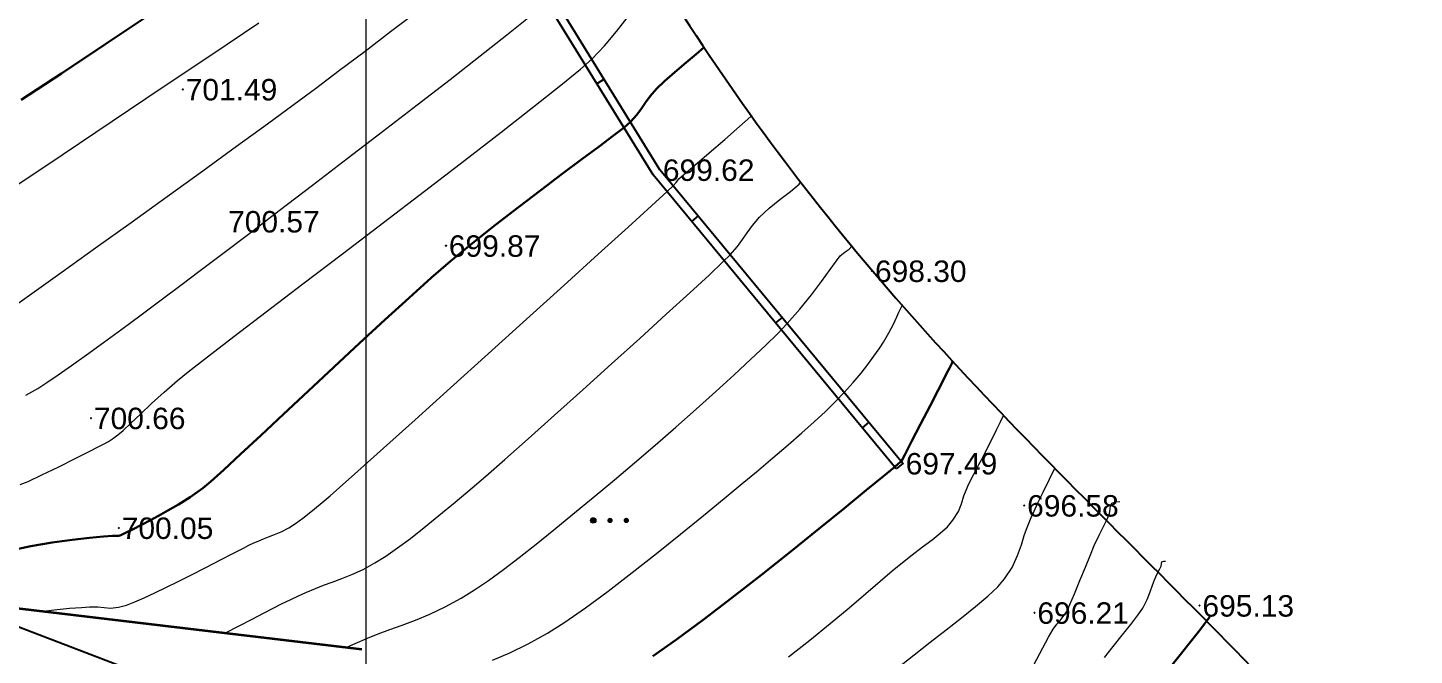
# Model space of a CAD drawing. Header units: feet. Extents: x 3381 to 683784, y 675186 to 4376258.
# Drawn here: x 678833.7 to 678898.4, y 4374938.2 to 4374967.4 of the extents above; entities that cross this region are included whole.
import ezdxf

# ---------------------------------------------------------------- set-up
doc = ezdxf.new("R2010")
doc.units = ezdxf.units.FT
doc.header["$MEASUREMENT"] = 0
doc.header["$PDMODE"] = 34
doc.header["$PDSIZE"] = 0.01
doc.layers.get('0').update_dxf_attribs({"linetype": 'CONTINUOUS'})
for name, color, linetype in [('0_Point_Height', 2, 'CONTINUOUS'), ('0_Point_Point', 7, 'CONTINUOUS'), ('col bitkisi', 7, 'CONTINUOUS')]:
    doc.layers.add(name, color=color, linetype=linetype)
for name, color, linetype, lineweight in [('ANA HORIZONTAL', 24, 'CONTINUOUS', 30), ('das hasar', 5, 'CONTINUOUS', 0), ('HORIZANTAL', 24, 'CONTINUOUS', 13), ('km setka', 170, 'CONTINUOUS', 15)]:
    doc.layers.add(name, color=color, linetype=linetype, lineweight=lineweight)
doc.styles.get("Standard").update_dxf_attribs({"font": 'arial.ttf', "height": 2})
doc.linetypes.add('FENCELINE2', pattern='A,6.35,-2.54,[132,ltypeshp.shx,S=2.54,R=0,X=-2.54,Y=0],-2.54,25.4', length=36.83)

msp = doc.modelspace()

# ---------------------------------------------------------------- hatches: boundary and pattern name
at = {"layer": 'col bitkisi', "ltscale": 1.5}
h = msp.add_hatch(color=256, dxfattribs=at)
edge = h.paths.add_edge_path()
edge.add_arc((678860.075, 4374944.472), 0.125, 0, 360)
h = msp.add_hatch(color=256, dxfattribs=at)
edge = h.paths.add_edge_path()
edge.add_arc((678860.857, 4374944.472), 0.125, 0, 360)
h = msp.add_hatch(color=256, dxfattribs=at)
edge = h.paths.add_edge_path()
edge.add_arc((678861.616, 4374944.472), 0.125, 0, 360)

# ---------------------------------------------------------------- linework, layer by layer
at = {"linetype": 'Continuous'}
for p, q in [((678860.577, 4374965.046), (678860.243, 4374964.825)), ((678864.963, 4374958.668), (678864.658, 4374958.408)), ((678868.881, 4374953.935), (678868.576, 4374953.675)), ((678872.923, 4374949.053), (678872.618, 4374948.794)), ((678874.514, 4374947.13, 697.485), (678874.206, 4374946.875, 697.485))]:
    msp.add_line(p, q, dxfattribs=at)
at = {"linetype": 'Continuous', "elevation": 697.485}
for points in [[(678874.206, 4374946.875), (678862.862, 4374960.578), (678853.977, 4374974.986), (678842.166, 4374995.016), (678832.146, 4375011.955), (678821.02, 4375030.089), (678808.674, 4375050.638)], [(678874.514, 4374947.13), (678863.187, 4374960.812), (678854.319, 4374975.193), (678842.51, 4374995.219), (678832.488, 4375012.161), (678821.361, 4375030.297), (678809.016, 4375050.844)]]:
    msp.add_lwpolyline(points, dxfattribs=at)
msp.add_lwpolyline([(678748.042, 4374871.674), (678791.042, 4374955.674), (678872.042, 4374924.674), (678840.042, 4374843.674)], close=True)
at = {"linetype": 'Continuous'}
msp.add_open_spline([(678800.015, 4375077.644), (678801.836, 4375074.174), (678808.142, 4375062.155), (678818.038, 4375044.174), (678832.033, 4375024.91), (678842.805, 4375004.712), (678853.768, 4374986.826), (678862.895, 4374969.423), (678876.31, 4374950.902), (678892.91, 4374936.613), (678904.445, 4374921.776), (678912.375, 4374911.293), (678923.693, 4374899.375), (678931.942, 4374888.683), (678936.386, 4374882.923)], degree=3, knots=[0, 0, 0, 0, 11.75951, 40.72321, 61.46233, 83.054979, 109.290717, 124.392744, 141.962718, 177.533008, 189.558821, 198.276488, 216.955448, 238.768866, 238.768866, 238.768866, 238.768866], dxfattribs=at)
at = {"layer": '0_Point_Point'}
for p in [(678840.926, 4374964.563, 701.493), (678863.187, 4374960.812, 699.617), (678853.202, 4374957.276, 699.872), (678873.081, 4374956.101, 698.303), (678836.644, 4374949.241, 700.658), (678874.514, 4374947.13, 697.485), (678880.18, 4374945.166, 696.581), (678837.942, 4374944.123, 700.055), (678888.36, 4374940.504, 695.126), (678880.656, 4374940.169, 696.212)]:
    msp.add_point(p, dxfattribs=at)
at = {"layer": 'ANA HORIZONTAL', "color": 16, "lineweight": 30}
for points, elevation in [([(678833.389, 4374964.069), (678835.273, 4374965.308), (678837.289, 4374966.651), (678839.385, 4374968.061)], 702.5), ([(678832.827, 4374943.055), (678833.842, 4374943.272), (678834.838, 4374943.442), (678835.767, 4374943.569), (678836.577, 4374943.659), (678837.221, 4374943.717), (678837.647, 4374943.749), (678837.806, 4374943.759), (678837.874, 4374943.756), (678837.942, 4374943.757), (678838.035, 4374943.793), (678838.163, 4374943.85), (678838.312, 4374943.92), (678838.614, 4374944.067), (678839.006, 4374944.265), (678839.425, 4374944.49), (678839.792, 4374944.689), (678840.228, 4374944.928), (678840.725, 4374945.215), (678841.272, 4374945.562), (678841.86, 4374945.979), (678842.236, 4374946.293), (678842.836, 4374946.831), (678843.625, 4374947.558), (678844.568, 4374948.436), (678845.63, 4374949.43), (678846.774, 4374950.503), (678847.967, 4374951.618), (678849.173, 4374952.739), (678850.357, 4374953.83), (678851.483, 4374954.854), (678852.516, 4374955.774), (678853.422, 4374956.555), (678854.447, 4374957.399), (678855.51, 4374958.245), (678856.581, 4374959.075), (678857.631, 4374959.873), (678858.63, 4374960.622), (678859.547, 4374961.305), (678860.354, 4374961.906), (678861.02, 4374962.408), (678861.514, 4374962.794), (678861.808, 4374963.048), (678862.113, 4374963.381), (678862.329, 4374963.67), (678862.514, 4374963.947), (678862.725, 4374964.242), (678863.021, 4374964.585), (678863.398, 4374964.948), (678863.882, 4374965.373), (678864.401, 4374965.811), (678864.878, 4374966.211), (678865.236, 4374966.52)], 700), ([(678862.852, 4374938.152), (678863.951, 4374938.92), (678865.197, 4374939.839), (678866.539, 4374940.861), (678867.922, 4374941.939), (678869.294, 4374943.027), (678870.602, 4374944.077), (678871.792, 4374945.042), (678872.811, 4374945.876), (678873.607, 4374946.532), (678874.126, 4374946.961), (678874.316, 4374947.119), (678874.383, 4374947.178), (678874.435, 4374947.226), (678874.488, 4374947.294), (678874.614, 4374947.537), (678874.928, 4374948.146), (678875.347, 4374948.96), (678875.787, 4374949.816), (678876.164, 4374950.551), (678876.392, 4374951.002), (678876.559, 4374951.322), (678876.694, 4374951.571), (678876.816, 4374951.824), (678876.84, 4374951.889)], 697.5), ([(678887.024, 4374937.657), (678887.515, 4374938.286), (678887.935, 4374938.817), (678888.246, 4374939.208), (678888.412, 4374939.418), (678888.583, 4374939.647), (678888.723, 4374939.834), (678888.832, 4374939.98)], 695)]:
    msp.add_lwpolyline(points, dxfattribs=dict(at, elevation=elevation))
at = {"layer": 'col bitkisi', "lineweight": 13, "ltscale": 1.5}
msp.add_circle((678860.075, 4374944.472), 0.125, dxfattribs=at)
at = {"layer": 'das hasar', "color": 0, "linetype": 'FENCELINE2', "lineweight": 35, "ltscale": 0.35, "elevation": 696.134}
msp.add_lwpolyline([(678792.131, 4374945.269), (678849.28, 4374938.479)], dxfattribs=at)
at = {"layer": 'HORIZANTAL', "color": 16, "linetype": 'Continuous', "lineweight": 20}
for points, elevation in [([(678832.685, 4374954.188), (678833.89, 4374955.05), (678835.3, 4374956.06), (678836.86, 4374957.179), (678838.51, 4374958.364), (678840.195, 4374959.576), (678841.855, 4374960.774), (678843.434, 4374961.916), (678844.875, 4374962.963), (678846.119, 4374963.874), (678847.11, 4374964.608), (678848.244, 4374965.458), (678849.426, 4374966.35), (678850.62, 4374967.257), (678851.792, 4374968.153)], 701.5), ([(678833.186, 4374960.097), (678835.346, 4374961.545), (678837.632, 4374963.079), (678839.968, 4374964.646), (678842.274, 4374966.193), (678844.472, 4374967.667)], 702), ([(678833.341, 4374946.14), (678833.708, 4374946.295), (678834.355, 4374946.597), (678835.143, 4374946.978), (678835.936, 4374947.368), (678836.595, 4374947.699), (678836.985, 4374947.9), (678837.25, 4374948.043), (678837.455, 4374948.157), (678837.654, 4374948.283), (678837.897, 4374948.458), (678838.145, 4374948.67), (678838.501, 4374949.003), (678838.948, 4374949.431), (678839.47, 4374949.924), (678840.05, 4374950.455), (678840.673, 4374950.997), (678841.171, 4374951.394), (678842.072, 4374952.092), (678843.31, 4374953.04), (678844.818, 4374954.19), (678846.528, 4374955.493), (678848.374, 4374956.9), (678850.29, 4374958.361), (678852.207, 4374959.826), (678854.06, 4374961.248), (678855.781, 4374962.576), (678857.303, 4374963.761), (678858.559, 4374964.754), (678859.483, 4374965.506), (678860.008, 4374965.968), (678860.601, 4374966.597), (678861.156, 4374967.256), (678861.658, 4374967.903)], 700.5), ([(678833.598, 4374950.308), (678834.168, 4374950.629), (678834.582, 4374950.896), (678835.107, 4374951.252), (678835.731, 4374951.689), (678836.441, 4374952.197), (678837.227, 4374952.767), (678838.077, 4374953.39), (678838.98, 4374954.056), (678839.923, 4374954.757), (678840.895, 4374955.483), (678841.677, 4374956.07), (678842.725, 4374956.861), (678843.989, 4374957.821), (678845.422, 4374958.911), (678846.974, 4374960.095), (678848.596, 4374961.336), (678850.239, 4374962.597), (678851.854, 4374963.841), (678853.392, 4374965.031), (678854.803, 4374966.131), (678856.04, 4374967.104), (678857.052, 4374967.912)], 701), ([(678834.426, 4374940.244), (678834.924, 4374940.307), (678835.642, 4374940.377), (678836.203, 4374940.42), (678836.57, 4374940.445), (678836.955, 4374940.445), (678837.259, 4374940.41), (678837.56, 4374940.387), (678837.934, 4374940.425), (678838.296, 4374940.523), (678838.691, 4374940.675), (678839.128, 4374940.872), (678839.617, 4374941.105), (678840.168, 4374941.365), (678840.672, 4374941.608), (678841.303, 4374941.924), (678841.995, 4374942.277), (678842.678, 4374942.629), (678843.286, 4374942.944), (678843.752, 4374943.184), (678844.007, 4374943.313), (678844.247, 4374943.427), (678844.44, 4374943.513), (678844.684, 4374943.621), (678844.927, 4374943.715), (678845.205, 4374943.816), (678845.518, 4374943.945), (678845.867, 4374944.126), (678846.176, 4374944.325), (678846.52, 4374944.576), (678846.904, 4374944.878), (678847.33, 4374945.227), (678847.805, 4374945.622), (678848.237, 4374946), (678849.093, 4374946.764), (678850.295, 4374947.843), (678851.762, 4374949.163), (678853.416, 4374950.654), (678855.177, 4374952.243), (678856.965, 4374953.858), (678858.7, 4374955.427), (678860.304, 4374956.878), (678861.696, 4374958.139), (678862.797, 4374959.138), (678863.528, 4374959.803), (678863.809, 4374960.061), (678863.939, 4374960.227), (678864.068, 4374960.392), (678864.298, 4374960.595), (678864.806, 4374961.027), (678865.481, 4374961.602), (678866.215, 4374962.232), (678866.897, 4374962.829), (678867.419, 4374963.305), (678867.446, 4374963.334)], 699.5), ([(678842.914, 4374939.235), (678843.561, 4374939.56), (678844.157, 4374939.87), (678844.685, 4374940.149), (678845.143, 4374940.39), (678845.529, 4374940.584), (678845.971, 4374940.794), (678846.318, 4374940.953), (678846.667, 4374941.107), (678847.116, 4374941.304), (678847.487, 4374941.454), (678847.895, 4374941.601), (678848.338, 4374941.762), (678848.818, 4374941.953), (678849.335, 4374942.19), (678849.889, 4374942.49), (678850.399, 4374942.81), (678850.949, 4374943.194), (678851.543, 4374943.638), (678852.184, 4374944.143), (678852.878, 4374944.705), (678853.626, 4374945.324), (678854.433, 4374945.996), (678855.068, 4374946.539), (678855.957, 4374947.317), (678857.044, 4374948.28), (678858.273, 4374949.377), (678859.587, 4374950.556), (678860.931, 4374951.767), (678862.249, 4374952.959), (678863.483, 4374954.081), (678864.578, 4374955.083), (678865.478, 4374955.912), (678866.125, 4374956.519), (678866.466, 4374956.852), (678866.8, 4374957.241), (678867.042, 4374957.572), (678867.254, 4374957.883), (678867.497, 4374958.213), (678867.833, 4374958.6), (678868.284, 4374959.023), (678868.785, 4374959.428), (678869.27, 4374959.808), (678869.674, 4374960.152), (678869.75, 4374960.241)], 699), ([(678848.579, 4374938.562), (678848.965, 4374938.732), (678849.547, 4374938.988), (678850.045, 4374939.19), (678850.584, 4374939.387), (678851.165, 4374939.595), (678851.787, 4374939.829), (678852.452, 4374940.107), (678853.16, 4374940.443), (678853.911, 4374940.853), (678854.529, 4374941.237), (678855.186, 4374941.68), (678855.883, 4374942.184), (678856.622, 4374942.745), (678857.408, 4374943.362), (678858.241, 4374944.035), (678859.126, 4374944.761), (678860.065, 4374945.54), (678861.061, 4374946.371), (678862, 4374947.163), (678862.963, 4374947.987), (678863.928, 4374948.827), (678864.877, 4374949.665), (678865.789, 4374950.482), (678866.646, 4374951.261), (678867.427, 4374951.984), (678868.113, 4374952.634), (678868.685, 4374953.193), (678869.122, 4374953.644), (678869.71, 4374954.312), (678870.249, 4374954.985), (678870.725, 4374955.617), (678871.119, 4374956.163), (678871.416, 4374956.575), (678871.598, 4374956.807), (678871.821, 4374956.992), (678872.015, 4374957.124), (678872.13, 4374957.259)], 698.5), ([(678855.369, 4374937.954), (678856.178, 4374938.304), (678857.033, 4374938.72), (678857.933, 4374939.217), (678858.753, 4374939.736), (678859.712, 4374940.403), (678860.77, 4374941.183), (678861.889, 4374942.039), (678863.029, 4374942.934), (678864.152, 4374943.834), (678865.218, 4374944.701), (678866.189, 4374945.499), (678867.025, 4374946.192), (678867.688, 4374946.745), (678868.458, 4374947.392), (678869.163, 4374947.993), (678869.803, 4374948.552), (678870.382, 4374949.072), (678870.903, 4374949.556), (678871.368, 4374950.01), (678871.778, 4374950.435), (678872.2, 4374950.902), (678872.569, 4374951.34), (678872.891, 4374951.748), (678873.17, 4374952.124), (678873.409, 4374952.468), (678873.612, 4374952.778), (678873.869, 4374953.216), (678874.076, 4374953.625), (678874.231, 4374953.959), (678874.331, 4374954.177), (678874.412, 4374954.331), (678874.475, 4374954.453), (678874.491, 4374954.493)], 698), ([(678869.178, 4374938.115), (678870.185, 4374938.895), (678871.134, 4374939.662), (678872.008, 4374940.393), (678872.79, 4374941.062), (678873.464, 4374941.645), (678874.012, 4374942.119), (678874.418, 4374942.457), (678874.948, 4374942.87), (678875.436, 4374943.238), (678875.878, 4374943.571), (678876.265, 4374943.882), (678876.593, 4374944.18), (678876.855, 4374944.478), (678877.108, 4374944.883), (678877.25, 4374945.241), (678877.369, 4374945.616), (678877.554, 4374946.076), (678877.738, 4374946.452), (678877.903, 4374946.769), (678878.065, 4374947.074), (678878.243, 4374947.411), (678878.453, 4374947.827), (678878.68, 4374948.28), (678878.892, 4374948.697), (678879.079, 4374949.076), (678879.214, 4374949.369)], 697), ([(678874.318, 4374937.64), (678875.047, 4374938.215), (678875.796, 4374938.797), (678876.541, 4374939.373), (678877.254, 4374939.931), (678877.91, 4374940.459), (678878.481, 4374940.946), (678878.942, 4374941.378), (678879.267, 4374941.744), (678879.611, 4374942.286), (678879.865, 4374942.834), (678880.048, 4374943.343), (678880.181, 4374943.769), (678880.285, 4374944.069), (678880.41, 4374944.369), (678880.507, 4374944.608), (678880.636, 4374944.906), (678880.805, 4374945.26), (678881.068, 4374945.796), (678881.359, 4374946.389), (678881.605, 4374946.906)], 696.5), ([(678880.369, 4374937.248), (678880.911, 4374938.266), (678881.315, 4374939.027), (678881.527, 4374939.405), (678881.704, 4374939.64), (678881.855, 4374939.814), (678882.001, 4374939.991), (678882.16, 4374940.234), (678882.315, 4374940.553), (678882.53, 4374941.058), (678882.778, 4374941.668), (678883.031, 4374942.3), (678883.264, 4374942.872), (678883.447, 4374943.304), (678883.674, 4374943.79), (678883.888, 4374944.222), (678884.058, 4374944.568), (678884.157, 4374944.795), (678884.193, 4374944.991), (678884.205, 4374945.157), (678884.262, 4374945.281), (678884.459, 4374945.347), (678884.643, 4374945.35)], 696), ([(678883.925, 4374938.079), (678884.33, 4374938.597), (678884.752, 4374939.123), (678885.15, 4374939.621), (678885.483, 4374940.055), (678885.707, 4374940.389), (678885.908, 4374940.783), (678886.052, 4374941.142), (678886.162, 4374941.453), (678886.258, 4374941.702), (678886.389, 4374941.982), (678886.503, 4374942.213), (678886.562, 4374942.34), (678886.583, 4374942.458), (678886.607, 4374942.548), (678886.69, 4374942.57), (678886.77, 4374942.577)], 695.5)]:
    msp.add_lwpolyline(points, dxfattribs=dict(at, elevation=elevation))
at = {"layer": 'km setka', "flags": 128}
msp.add_lwpolyline([(678849.461, 4375155.521), (678849.461, 4374699.736)], dxfattribs=at)

# ---------------------------------------------------------------- texts
at = {"layer": '0_Point_Height', "color": 0}
for s, p in [('701.49', (678841.062, 4374964.049, 701.493)), ('699.62', (678863.323, 4374960.298, 699.617)), ('700.57', (678843.039, 4374957.894, 700.574)), ('699.87', (678853.338, 4374956.762, 699.872)), ('698.30', (678873.217, 4374955.587, 698.303)), ('700.66', (678836.78, 4374948.727, 700.658)), ('697.49', (678874.65, 4374946.616, 697.485)), ('696.58', (678880.316, 4374944.652, 696.581)), ('700.05', (678838.078, 4374943.609, 700.055)), ('696.21', (678880.792, 4374939.655, 696.212)), ('695.13', (678888.496, 4374939.99, 695.126))]:
    msp.add_text(s, height=1, dxfattribs=at).set_placement(p)

doc.saveas('drawing.dxf')
